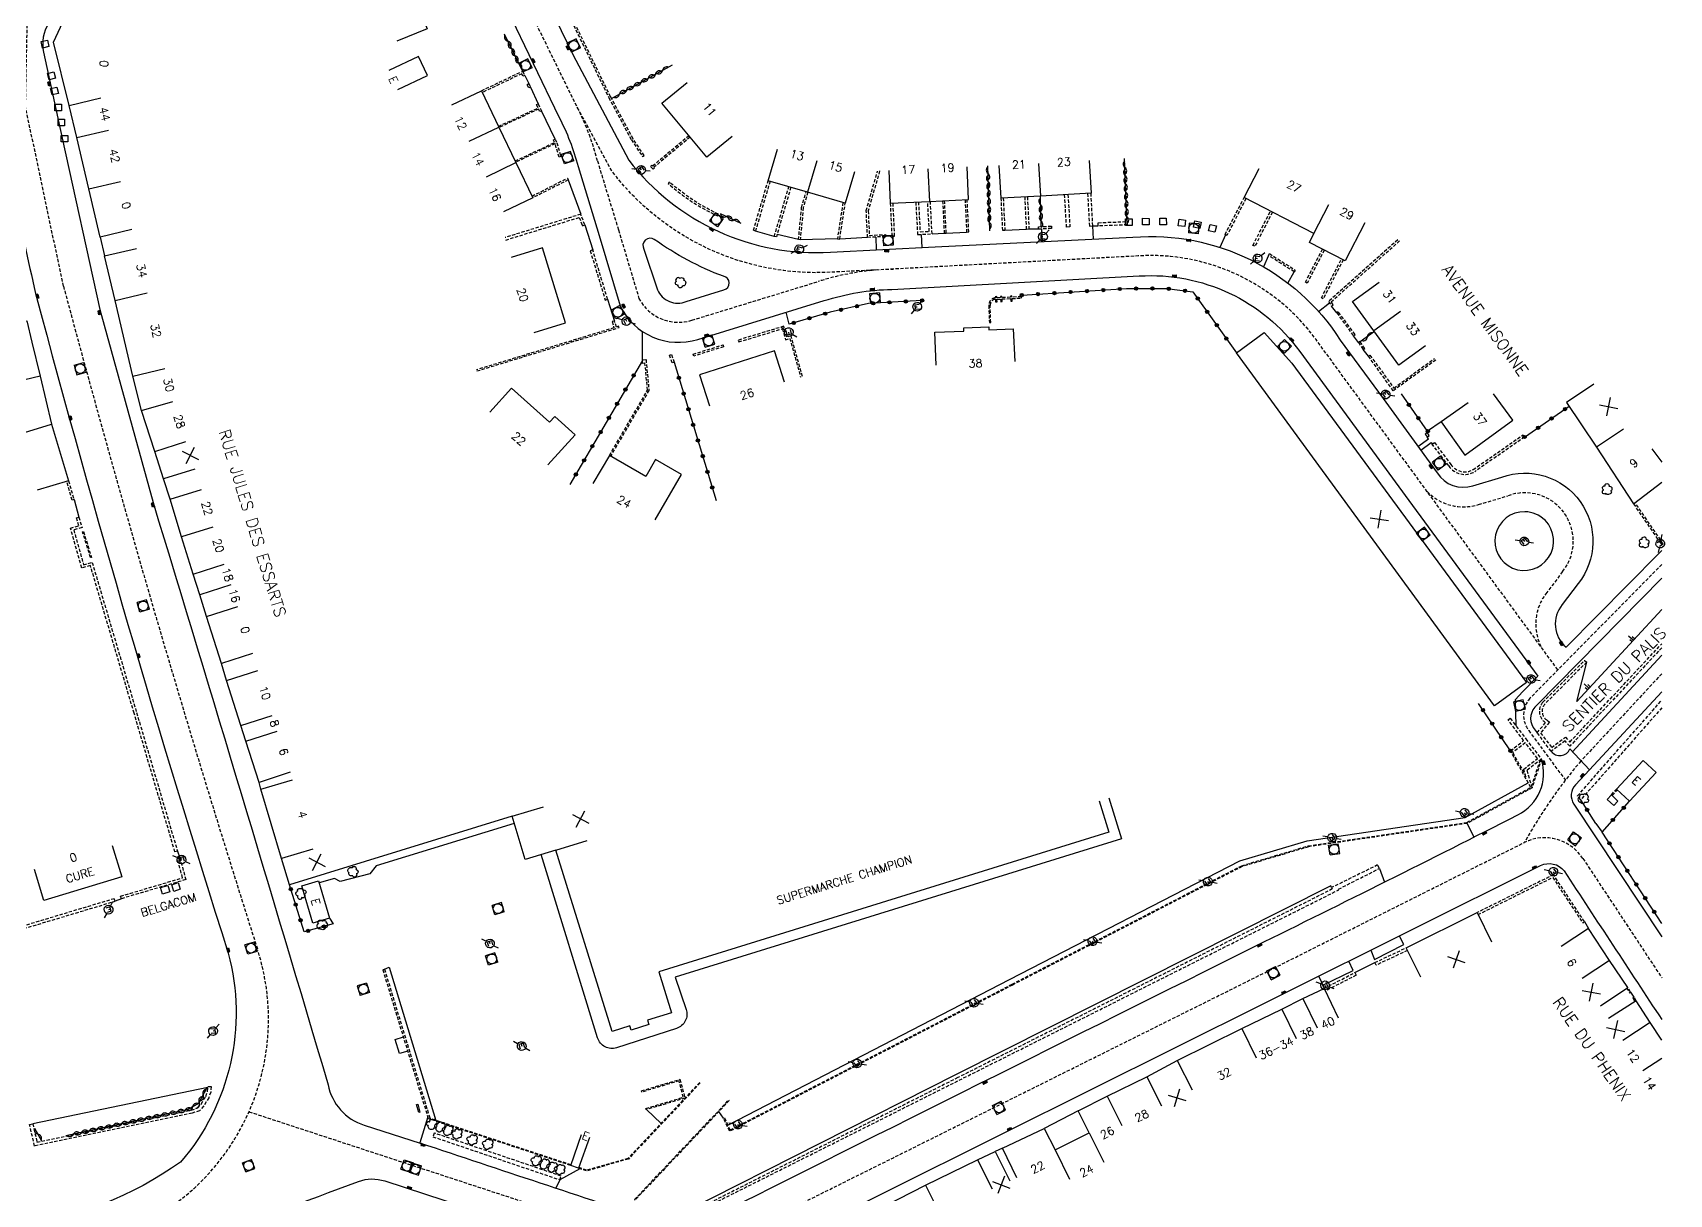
# Model space of a CAD drawing. Header units: millimetres. Extents: x 159999 to 161001, y 122000 to 123000.
# Drawn here: x 160751.1 to 161001.1, y 122539.8 to 122717.3 of the extents above; entities that cross this region are included whole.
import ezdxf
from ezdxf.enums import TextEntityAlignment as Align

# ---------------------------------------------------------------- set-up
doc = ezdxf.new("R2010")
doc.units = ezdxf.units.MM
doc.linetypes.add('DASHED', pattern=[0.75, 0.5, -0.25])
doc.layers.get('0').update_dxf_attribs({"linetype": 'CONTINUOUS'})
for name, color, linetype in [('W0001', 6, 'DASHED'), ('W0008', 7, 'CONTINUOUS'), ('W0100', 7, 'CONTINUOUS'), ('W0112', 1, 'DASHED'), ('W0211', 2, 'CONTINUOUS'), ('W0300', 7, 'CONTINUOUS'), ('W0310', 3, 'CONTINUOUS'), ('W0322', 7, 'CONTINUOUS'), ('W0334', 7, 'CONTINUOUS'), ('W0400', 7, 'CONTINUOUS'), ('W0420', 7, 'CONTINUOUS'), ('W0471', 7, 'CONTINUOUS'), ('W0984', 7, 'CONTINUOUS'), ('W0989', 7, 'CONTINUOUS'), ('W0991', 7, 'CONTINUOUS'), ('W1102', 7, 'CONTINUOUS')]:
    doc.layers.add(name, color=color, linetype=linetype)
doc.styles.get("Standard").update_dxf_attribs({"font": 'romans.shx', "width": 0.85})

# ---------------------------------------------------------------- blocks, each defined once
blk = doc.blocks.new('T400')
for p, q in [((-0.15, 0.3), (0.15, 0.3)), ((-0.15, -0.25), (-0.15, 0.3)), ((-0.15, 0.15), (0.15, 0.15)), ((-0.15, 0), (0.15, 0)), ((0.15, 0.3), (0.15, -0.25)), ((-0.15, -0.15), (0.15, -0.15)), ((-0.15, -0.25), (-0.15, -0.3)), ((-0.15, -0.3), (0.15, -0.3)), ((0.15, -0.3), (0.15, -0.25))]:
    blk.add_line(p, q)
blk = doc.blocks.new('t112o')
at = {"color": 0, "linetype": 'Continuous'}
for p, q in [((-0.5, 0.5), (0.5, 0.5)), ((-0.5, -0.5), (-0.5, 0.5)), ((0.5, 0.5), (0.5, -0.5)), ((0.5, -0.5), (-0.5, -0.5))]:
    blk.add_line(p, q, dxfattribs=at)
blk = doc.blocks.new('T420')
for p, q in [((0.75, 0.75), (-0.75, 0.75)), ((-0.75, 0.75), (-0.75, -0.75)), ((0.75, 0.75), (0.75, -0.75)), ((0.75, -0.75), (-0.75, -0.75))]:
    blk.add_line(p, q)
blk.add_ellipse((0, 0), major_axis=(-0.53, 0.53), ratio=1, start_param=3.926991, end_param=10.210176)
blk = doc.blocks.new('t322o')
at = {"color": 0, "linetype": 'Continuous'}
for radius in [0.25, 0.15]:
    blk.add_circle((0, 0), radius, dxfattribs=at)
blk = doc.blocks.new('t310o')
at = {"color": 0, "linetype": 'Continuous'}
for centre, start, end in [((-0.5, 0.38), 216.8699, 323.1304), ((0.5, -0.37), 36.8699, 143.1303)]:
    blk.add_arc(centre, 0.625, start, end, dxfattribs=at)
blk = doc.blocks.new('T471')
for p, q in [((-0.333334, 0.333334), (-0.333334, -0.333334)), ((-0.333334, 0.333334), (0.333334, 0.333334)), ((-0.333334, 0), (0, 0)), ((0.500001, 0.500001), (1.000002, 1.000002)), ((-0.500001, -0.500001), (-1.000002, -1.000002)), ((-0.333334, -0.333334), (0.333334, -0.333334))]:
    blk.add_line(p, q)
blk.add_ellipse((0, 0), major_axis=(0.471405, 0.471405), ratio=1, start_param=5.4977871438, end_param=11.780972451)
blk = doc.blocks.new('T300')
for p, q in [((-0.8, 0.51), (-0.86, 0.34)), ((-0.86, 0.34), (-0.86, 0.17)), ((-0.86, 0.17), (-0.74, 0.06)), ((-0.69, 0.63), (-0.8, 0.51)), ((-0.8, -0.06), (-0.74, 0.06)), ((-0.74, 0.06), (-0.69, 0.11)), ((-0.57, 0.69), (-0.69, 0.63)), ((-0.46, 0.69), (-0.57, 0.69)), ((-0.29, 0.63), (-0.46, 0.69)), ((-0.29, 0.63), (-0.17, 0.74)), ((-0.23, 0.57), (-0.29, 0.63)), ((-0.17, 0.74), (-0.06, 0.8)), ((-0.06, 0.8), (0.06, 0.8)), ((0.06, 0.8), (0.23, 0.74)), ((0.23, 0.74), (0.34, 0.63)), ((0.34, 0.63), (0.4, 0.51)), ((0.46, 0.46), (0.34, 0.46)), ((0.4, 0.51), (0.4, 0.46)), ((0.57, 0.4), (0.46, 0.46)), ((0.57, 0.4), (0.69, 0.29)), ((0.69, 0.29), (0.74, 0.17)), ((0.74, 0.06), (0.69, -0.17)), ((0.74, 0.17), (0.74, 0.06)), ((-0.8, -0.17), (-0.8, -0.06)), ((-0.8, -0.23), (-0.8, -0.17)), ((-0.74, -0.34), (-0.8, -0.23)), ((-0.69, -0.4), (-0.74, -0.34)), ((-0.51, -0.46), (-0.69, -0.4)), ((-0.4, -0.46), (-0.51, -0.46)), ((-0.4, -0.46), (-0.34, -0.46)), ((-0.34, -0.46), (-0.34, -0.4)), ((-0.34, -0.51), (-0.34, -0.46)), ((-0.29, -0.63), (-0.34, -0.51)), ((-0.17, -0.74), (-0.29, -0.63)), ((-0.06, -0.8), (-0.17, -0.74)), ((0.06, -0.8), (-0.06, -0.8)), ((0.17, -0.74), (0.06, -0.8)), ((0.23, -0.69), (0.17, -0.74)), ((0.29, -0.46), (0.23, -0.46)), ((0.29, -0.63), (0.23, -0.69)), ((0.46, -0.4), (0.29, -0.46)), ((0.34, -0.51), (0.29, -0.63)), ((0.34, -0.51), (0.34, -0.46)), ((0.57, -0.34), (0.46, -0.4)), ((0.63, -0.29), (0.57, -0.34)), ((0.69, -0.17), (0.63, -0.29))]:
    blk.add_line(p, q)
blk = doc.blocks.new('t991o')
at = {"color": 0, "linetype": 'Continuous'}
for p, q in [((-1, 1), (1, -1)), ((-1, -1), (1, 1))]:
    blk.add_line(p, q, dxfattribs=at)
blk = doc.blocks.new('t211o')
at = {"color": 0, "linetype": 'Continuous'}
for p, q in [((-0.29, 0.5), (-0.29, 0)), ((0, 1), (0, 0)), ((0.29, 0.5), (0.29, 0))]:
    blk.add_line(p, q, dxfattribs=at)

msp = doc.modelspace()

# ---------------------------------------------------------------- linework, layer by layer
at = {"layer": 'W0001', "flags": 128}
msp.add_lwpolyline([(160984.12, 122619.93), (160972.95, 122635.19), (160963.34, 122648.29), (160947.18, 122670.39, 0.256375), (160919.99, 122683.17), (160882.23, 122681.14), (160873.14, 122680.68, -0.250061), (160839.59, 122696.16), (160834.32, 122705.88), (160826.43, 122721.93), (160810.84, 122754.37)], format="xyb", dxfattribs=at)
at = {"layer": 'W0001'}
for points in [[(160749.97, 122528.46, 0.000278), (160764.24, 122533.71, 0.401337), (160785.49, 122577.18, -0.011959), (160755.83, 122678.55), (160750.03, 122705.97), (160750.6, 122733.6)], [(160834.32, 122705.88, -0.055433), (160837.39, 122697.7), (160840.61, 122687.15), (160843.74, 122676.68, 0.364063), (160851.83, 122673.36), (160871.13, 122679.27, -0.058114), (160880.12, 122681.03)], [(160964.14, 122647.2, 0.285584), (160972.01, 122645.2), (160976.48, 122646.52, -0.763064), (160984.84, 122634.95), (160982.44, 122631.75, 0.301878), (160981.63, 122623.33)], [(161000, 122636.05), (160979.85, 122615.6, 0.352034), (160979.66, 122610.66), (160985.26, 122603.09)], [(161000, 122619.35), (160987.63, 122606.01, 0.049315), (160979.02, 122593.58)], [(160837.96, 122523.19, 0.000185), (160939.99, 122574), (160979.02, 122593.58, -0.377436), (160987.94, 122591.13), (161000, 122572.88, 0.002664)], [(160784.17, 122552.43), (160827.16, 122538.32, -0.199951), (160835.01, 122531.58), (160847.62, 122495.67, -0.000812), (160879.52, 122403.7, -0.372147)]]:
    msp.add_lwpolyline(points, format="xyb", dxfattribs=at)
at = {"layer": 'W0008'}
for points in [[(160759.91, 122724.12), (160773.58, 122731.07), (160783.16, 122735.79, 0.006775), (160793.72, 122741.15), (160804.99, 122747.04, -0.355622), (160811.86, 122745.25), (160823.67, 122720.73), (160831.51, 122704.4, -0.056164), (160834.44, 122696.86), (160837.68, 122686.27), (160840.88, 122675.55, 0.372787), (160852.74, 122670.43), (160872.04, 122676.34, -0.071951), (160882.39, 122678.07), (160920.17, 122680.11, -0.256525), (160944.7, 122668.58), (160961.37, 122645.79), (160981.06, 122618.95), (160978.79, 122616.63)], [(160722.58, 122693.17, 0.005627), (160725.66, 122712.71), (160725.34, 122712.78, 0.041571), (160725.24, 122721.29), (160724.24, 122731.75), (160724.64, 122731.79), (160724.36, 122733.87, -0.710455), (160725.13, 122734.26, -0.000423), (160742.43, 122712.99, -0.146861), (160745.06, 122708.06, 0.007086), (160751.57, 122677.42, 0.011858), (160780.99, 122576.67, -0.248848), (160773.73, 122544.74, -0.115819), (160748.89, 122534.78)], [(160758.58, 122723.45, 0.156134), (160753.56, 122718.7, 0.195789), (160752.78, 122714.32), (160755.62, 122701.16), (160761.36, 122674.99), (160769.52, 122645.5, -0.001881), (160796.25, 122556.56, 0.273308), (160801.77, 122550.37), (160810.31, 122547.65, -0.000662), (160846.91, 122535.47, 0.038781), (160848.9, 122534.96, 0.192071), (160853.63, 122535.65, -0.000541), (160937.96, 122577.75, 0.002963), (160977.99, 122597.77, 0.370669), (160981.6, 122606.31)], [(160829.19, 122723.12), (160833.65, 122713.94), (160842.18, 122697.82, 0.248336), (160872.98, 122683.74), (160888.99, 122684.57), (160919.19, 122686.03, -0.27719), (160950.87, 122670.32), (160957.41, 122661.37), (160965.7, 122650.02, 0.343043), (160971.13, 122648.06), (160975.54, 122649.36, -0.756673), (160987.21, 122633.11), (160984.79, 122629.9, 0.411664), (160985.37, 122623.38), (160999.59, 122637.76), (161000, 122638.17)], [(160882.23, 122681.14), (160882.54, 122681.15, -0.256375)], [(161000, 122633.94), (160980.91, 122614.56, 0.361278)], [(160980.91, 122614.56, 0.361278), (160980.32, 122611.15), (160980.95, 122610.34)], [(160983.09, 122607.49, 0.565928), (160985.96, 122607.85, 0.565928)], [(160988.94, 122604.65), (160986.81, 122602.38, 0.347407), (160986.56, 122599.43), (161000, 122579.15, 0.002665)], [(160905.56, 122432.01), (160885.95, 122413.24, -0.546647), (160880.19, 122414.63), (160844.29, 122518, -0.376641), (160846.15, 122522.58), (160856.81, 122527.91, 0.000154), (160941.85, 122570.27), (160981.48, 122590.04, -0.356075), (160985.07, 122589.23, 0.00062), (161000, 122566.5, -0.356508)], [(160751.74, 122523.64, 0.000959), (160800.91, 122541.78, -0.169518), (160804.9, 122541.86), (160826.04, 122534.96, -0.236779), (160831, 122530.17), (160843.61, 122494.27, -0.000753), (160873.27, 122408.91, -0.369557), (160870.91, 122403.71, 0.000731), (160749.97, 122344.17, 0.000731)]]:
    msp.add_lwpolyline(points, format="xyb", dxfattribs=at)
at = {"layer": 'W0008', "flags": 128}
msp.add_lwpolyline([(160846.09, 122685.69, 0.794995), (160844.49, 122684.22), (160846.56, 122678.01, 0.415733), (160850.95, 122676.23), (160856.73, 122677.98, 0.822754), (160856.64, 122680.06, -0.064268), (160846.09, 122685.69)], format="xyb", dxfattribs=at)
at = {"layer": 'W0008'}
msp.add_lwpolyline([(160979.08, 122644.1, 5.169144), (160982.16, 122642.78, 0.193456)], format="xyb", close=True, dxfattribs=at)
for points in [[(161000, 122622.18), (160986.32, 122607.37)], [(160978.79, 122616.63), (160977.57, 122615.37), (160977.7, 122611.4)], [(160988.94, 122604.65), (161000, 122616.57)]]:
    msp.add_lwpolyline(points, dxfattribs=at)
at = {"layer": 'W0100'}
for points in [[(160766.28, 122687.21), (160761.42, 122686.06), (160759.68, 122693.4), (160757.85, 122701.25), (160756.68, 122706.13), (160754.31, 122715.82), (160756.42, 122720.41), (160760.28, 122722.25), (160764.26, 122724.29), (160767.97, 122726.18), (160771.35, 122727.9), (160774.38, 122729.47), (160790.98, 122737.73), (160798.49, 122741.38), (160799.77, 122738.22), (160802.69, 122739.4), (160811.37, 122717.85), (160806.74, 122715.98)], [(160806.89, 122708.62), (160811.42, 122710.75), (160810.05, 122713.65), (160805.53, 122711.52)], [(160857.96, 122701.44), (160854.12, 122698.25), (160847.26, 122706.49), (160851.11, 122709.68)], [(160815.17, 122706.26), (160819.69, 122708.41), (160822.33, 122702.85), (160824.95, 122697.46), (160827.54, 122692.05), (160823.03, 122689.89)], [(160876.66, 122696.01), (160875.25, 122691.22), (160869.49, 122692.92), (160863.47, 122694.67), (160864.88, 122699.47)], [(160881.89, 122696.21), (160882.12, 122691.22), (160888.12, 122691.5), (160894.1, 122691.8), (160893.86, 122696.79)], [(160912.5, 122697.75), (160912.8, 122692.76), (160905.08, 122692.29), (160899.08, 122692.01), (160898.78, 122697)], [(160954.61, 122688.22), (160951.62, 122682.41), (160946.16, 122685.22), (160946.86, 122686.59), (160936.19, 122692.09), (160938.48, 122696.53)], [(160775.87, 122650.62), (160771.11, 122649.1), (160769.77, 122653.28), (160767.73, 122659.55), (160766.44, 122664.8), (160763.72, 122676.37), (160762.12, 122683.17), (160766.99, 122684.32)], [(160827.73, 122671.5), (160832.51, 122672.97), (160828.99, 122684.42), (160824.21, 122682.95)], [(160963.88, 122669.44), (160959.84, 122666.49), (160956.02, 122671.74), (160952.76, 122676.23), (160956.8, 122679.17)], [(160741, 122666.76), (160740.24, 122671.71), (160750.22, 122673.26), (160751.01, 122670.02), (160752.26, 122664.78), (160747.39, 122663.62)], [(160889.16, 122666.51), (160888.94, 122671.51), (160893.38, 122671.7), (160893.36, 122672.21), (160897.17, 122672.36), (160897.19, 122671.86), (160900.93, 122672.02), (160901.14, 122667.03)], [(160865.98, 122663.89), (160864.47, 122668.66), (160853, 122665.03), (160854.51, 122660.26)], [(160829.84, 122651.25), (160834, 122655.85), (160830.89, 122658.66), (160830.08, 122657.77), (160824.29, 122662.99), (160820.94, 122659.28)], [(160970.41, 122660.71), (160966.31, 122657.84), (160969.88, 122652.73), (160977.22, 122658.08), (160974.28, 122662.12)], [(160989.61, 122663.57), (160985.44, 122660.8), (160990, 122653.95), (160995.67, 122645.28), (161000, 122648.6)], [(160749.22, 122656.01), (160754.01, 122657.45), (160756.6, 122648.83), (160751.81, 122647.39)], [(160846.23, 122642.86), (160850.26, 122649.78), (160846.28, 122652.09), (160844.77, 122649.5), (160839.24, 122652.71), (160836.72, 122648.39)], [(160784.72, 122622.43), (160779.95, 122620.92), (160777.69, 122628.1), (160776.65, 122631.39), (160775.63, 122634.55), (160773.84, 122640.26), (160772.11, 122646.03), (160776.9, 122647.47)], [(160790.48, 122604.29), (160785.73, 122602.75), (160783.69, 122609.02), (160782.93, 122611.44), (160780.74, 122618.3), (160785.5, 122619.82)], [(160914.03, 122599.93), (160915.52, 122595.15), (160846.77, 122573.82), (160848.71, 122567.56), (160845.06, 122566.4), (160845.25, 122565.76), (160842.55, 122564.9), (160842.36, 122565.53), (160839.65, 122564.67), (160831.05, 122592.4), (160826.35, 122590.97), (160824.35, 122597.57), (160790.37, 122587.08), (160789.14, 122591.13), (160786, 122601.71), (160790.8, 122603.13)], [(160763.28, 122593.1), (160764.75, 122588.32), (160752.85, 122584.68), (160751.38, 122589.46)], [(160963.17, 122572.99), (160960.94, 122577.47), (160971.78, 122582.85), (160974, 122578.37)], [(160990.64, 122568.62), (160994.79, 122571.41), (160992, 122575.55), (160988.8, 122580.42), (160984.62, 122577.66)], [(160901.45, 122542.35), (160899.3, 122546.87), (160905.66, 122549.89), (160907.3, 122546.6), (160912.51, 122549.19), (160910.83, 122552.55), (160915.28, 122554.82), (160921.31, 122557.77), (160925.97, 122560.24), (160935.82, 122565.13), (160941.95, 122568.12), (160945.18, 122569.72), (160948.42, 122571.28), (160950.58, 122566.76)], [(161000, 122563.38), (160998.21, 122566.07), (160996.08, 122569.39), (160991.87, 122566.69)], [(160836.2, 122548.5), (160834.52, 122543.79), (160833.31, 122544.22), (160834.98, 122548.94)], [(160881.23, 122538.01), (160887.52, 122541.21), (160895.47, 122545.1), (160898.17, 122546.33), (160900.42, 122541.86)]]:
    msp.add_lwpolyline(points, dxfattribs=at)
for points in [[(160935.03, 122668.38), (160939.23, 122671.48), (160943.5, 122666.81), (160979.31, 122618.02), (160974.45, 122614.44)], [(160995.06, 122599.86), (160993.06, 122601.72), (160997.13, 122606.11), (160999.13, 122604.25)], [(160993.29, 122599.89), (160992.68, 122599.22), (160991.67, 122600.15), (160992.29, 122600.86)], [(160772.08, 122586.01), (160770.94, 122585.67), (160770.63, 122586.67), (160771.77, 122587.01)], [(160772.37, 122587.11), (160773.36, 122587.43), (160773.68, 122586.42), (160772.69, 122586.09)], [(160794.81, 122587.72), (160796.49, 122582.02), (160793.9, 122581.25), (160792.22, 122586.96)]]:
    msp.add_lwpolyline(points, close=True, dxfattribs=at)
at = {"layer": 'W0112'}
for p, q in [((160992.29, 122600.86), (160993.06, 122601.72)), ((160992.43, 122600.72), (160993.2, 122601.58))]:
    msp.add_line(p, q, dxfattribs=at)
for points in [[(160833.11, 122719.72), (160839.13, 122707.37), (160842.59, 122700.91), (160844.29, 122698.35), (160844.54, 122698.52), (160842.84, 122701.06), (160839.4, 122707.5), (160833.38, 122719.85)], [(160826.91, 122708.84), (160826.64, 122709.38), (160826.9, 122709.51), (160827.18, 122708.97)], [(160904.76, 122687.62), (160906.74, 122687.73), (160906.76, 122687.37), (160904.78, 122687.26)], [(160918.34, 122687.92), (160913.9, 122687.75), (160913.88, 122688.25), (160918.32, 122688.42)], [(160836.29, 122683.96), (160838.59, 122676.44), (160838.96, 122676.56), (160836.67, 122684.08)], [(160940.05, 122683.52), (160943.99, 122681.01), (160943.83, 122680.76), (160939.89, 122683.26)], [(160950.34, 122674.46), (160952.88, 122670.99), (160953.13, 122671.17), (160950.58, 122674.64)], [(160852.01, 122668.16), (160856.59, 122669.59), (160856.68, 122669.3), (160852.1, 122667.87)], [(160953.65, 122669.93), (160954.38, 122668.88), (160954.63, 122669.05), (160953.89, 122670.1)], [(160848.82, 122666.84), (160848.42, 122667.99), (160848.72, 122668.09), (160849.12, 122666.94)], [(160963.84, 122655.92), (160964.15, 122655.49), (160964.47, 122655.73), (160964.16, 122656.16)], [(160758.18, 122643.27), (160758.66, 122641.67), (160757.4, 122641.32), (160758.9, 122635.99), (160760.21, 122636.35), (160767, 122613.41), (160773.24, 122592.24), (160772.86, 122592.13), (160766.62, 122613.3), (160759.94, 122635.86), (160758.63, 122635.49), (160756.9, 122641.59), (160758.16, 122641.95), (160757.8, 122643.16)], [(160759.97, 122637.08), (160758.74, 122641.01), (160758.88, 122641.06), (160760.11, 122637.12)], [(160979.22, 122609.38), (160981.6, 122606.31), (160979.39, 122604.6), (160980.17, 122601.91), (160970.24, 122596.47), (160946.04, 122592.91), (160935.87, 122589.89), (160900.8, 122571.78), (160857.6, 122549.45), (160856.66, 122551.44), (160856.79, 122551.5), (160857.67, 122549.64), (160900.73, 122571.91), (160935.82, 122590.02), (160946.01, 122593.05), (160970.2, 122596.61), (160979.98, 122601.97), (160976.87, 122607.58), (160978.89, 122609.13), (160976.5, 122612.29), (160976.84, 122612.54)], [(160764.55, 122585.36), (160774.02, 122588.17), (160773.22, 122591.13), (160773.61, 122591.24), (160774.51, 122587.89), (160764.67, 122584.97)], [(160950.64, 122586.33), (160950.6, 122586.43), (160956.85, 122589.59), (160956.58, 122590.13), (160949.56, 122586.68), (160949.66, 122586.46), (160892.45, 122557.64), (160850.98, 122536.69), (160851.11, 122536.4)], [(160811.6, 122551.37), (160804.63, 122574.16), (160804.86, 122574.22), (160811.85, 122551.28)], [(160778.37, 122556.27), (160778.32, 122555.43), (160778.02, 122554.56), (160777.25, 122553.31), (160776.63, 122552.58), (160775.48, 122552.19), (160751.41, 122547.18), (160750.65, 122550.47), (160751.14, 122550.59), (160751.78, 122547.76), (160775.35, 122552.67), (160776.34, 122553.01), (160776.85, 122553.6), (160777.57, 122554.78), (160777.82, 122555.52), (160777.88, 122556.3)], [(160844.12, 122555.63), (160850.01, 122557.39), (160850.76, 122554.51), (160844.87, 122552.75), (160844.81, 122552.94), (160850.52, 122554.65), (160849.87, 122557.14), (160844.18, 122555.44)], [(160843.06, 122539), (160857.45, 122554.21), (160857.53, 122554.14), (160843.14, 122538.93)], [(160831.87, 122542.6), (160812.48, 122549.17), (160812.25, 122548.61), (160831.63, 122542.04)]]:
    msp.add_lwpolyline(points, close=True, dxfattribs=at)
for points in [[(160819.69, 122708.41), (160825.96, 122711.4), (160826.29, 122710.76), (160826.02, 122710.62), (160825.83, 122711.01), (160819.82, 122708.14)], [(160822.28, 122702.97), (160828.32, 122705.78), (160828.08, 122706.29), (160828.35, 122706.42), (160828.85, 122705.35), (160828.58, 122705.22), (160828.4, 122705.6), (160822.36, 122702.79)], [(160851.56, 122701.32), (160846.03, 122696.72), (160846.13, 122696.61), (160845.91, 122696.41), (160845.51, 122696.84), (160845.73, 122697.04), (160845.82, 122696.94), (160851.36, 122701.56)], [(160824.84, 122697.68), (160830.85, 122700.51), (160830.67, 122700.9), (160830.94, 122701.03), (160831.2, 122700.46), (160831.82, 122698.34), (160831.54, 122698.26), (160830.93, 122700.33), (160824.93, 122697.5)], [(160827.41, 122692.31), (160832.82, 122695.06), (160832.92, 122694.79), (160827.54, 122692.05)], [(160863.76, 122694.59), (160861.54, 122686.98), (160861.23, 122687.09), (160863.47, 122694.67)], [(160880.51, 122696.15), (160878.76, 122690.07), (160878.94, 122686.31), (160881.39, 122686.43), (160881.41, 122686.13), (160878.66, 122685.99), (160878.46, 122690.1), (160880.19, 122696.13)], [(160866.94, 122693.66), (160864.73, 122686.08), (160864.42, 122686.16), (160866.63, 122693.75)], [(160869.52, 122692.91), (160868.84, 122690.54), (160868.38, 122685.63), (160868.38, 122685.63), (160868.12, 122685.66), (160868.59, 122690.59), (160869.28, 122692.98)], [(160874.91, 122691.32), (160874.05, 122685.77), (160874.41, 122685.75), (160875.25, 122691.22)], [(160886.03, 122691.4), (160886.3, 122686.44), (160888.52, 122686.54), (160888.26, 122691.51)], [(160886.44, 122691.42), (160886.69, 122686.87), (160888.09, 122686.93), (160887.85, 122691.49)], [(160890.13, 122691.6), (160890.37, 122686.64), (160890.68, 122686.65), (160890.43, 122691.62)], [(160893.56, 122691.77), (160893.8, 122686.82), (160894.13, 122686.83), (160893.88, 122691.78)], [(160899.39, 122692.02), (160899.63, 122687.08), (160899.31, 122687.07), (160899.08, 122692.01)], [(160903.08, 122692.2), (160903.32, 122687.24), (160902.96, 122687.22), (160902.72, 122692.18)], [(160909.28, 122692.54), (160909.57, 122687.6), (160909.06, 122687.55), (160908.76, 122692.51)], [(160912.27, 122692.72), (160912.56, 122687.73), (160913.07, 122687.76), (160912.8, 122692.76)], [(160936.47, 122691.94), (160933.56, 122686.29), (160933.27, 122686.44), (160936.19, 122692.09)], [(160823.39, 122685.6), (160834.62, 122689.06), (160835.1, 122687.78), (160835.46, 122687.92), (160834.85, 122689.54), (160823.28, 122685.98)], [(160882.12, 122691.22), (160882.38, 122686.19), (160882.8, 122686.21), (160882.56, 122691.24)], [(160940.51, 122689.86), (160937.82, 122684.64), (160937.53, 122684.79), (160940.21, 122690.01)], [(160948.42, 122684.06), (160945.83, 122679.03), (160945.55, 122679.15), (160948.14, 122684.2)], [(160959.65, 122685.63), (160949.08, 122676.2), (160949.56, 122675.51), (160949.81, 122675.69), (160949.48, 122676.15), (160959.94, 122685.48)], [(160951.32, 122682.57), (160948.25, 122676.61), (160947.99, 122676.76), (160951.05, 122682.71)], [(160819, 122665.6), (160840.7, 122672.23), (160840.64, 122672.42), (160840.29, 122672.31), (160840.01, 122673.23), (160839.63, 122673.14), (160839.92, 122672.19), (160818.94, 122665.78)], [(160868.72, 122664.76), (160866.98, 122670.96), (160866.33, 122670.75), (160865.87, 122672.43), (160858.92, 122670.32), (160859, 122670.04), (160865.66, 122672.06), (160866.12, 122670.37), (160866.78, 122670.58), (160868.43, 122664.67)], [(160839.24, 122652.71), (160845.06, 122662.67), (160844.66, 122666.8), (160844.3, 122666.76), (160844.28, 122667.31), (160844.82, 122667.33), (160845.27, 122662.62), (160839.42, 122652.61)], [(160965.46, 122667.27), (160958.98, 122662.57), (160955.17, 122667.85), (160955.41, 122668.03), (160959.05, 122662.99), (160965.29, 122667.51)], [(160756.6, 122648.83), (160757.44, 122645.94), (160757.15, 122645.86), (160756.31, 122648.74)], [(160995.67, 122645.28), (160999.73, 122639.37), (161000, 122639.56)], [(161000, 122639.93), (160999.81, 122639.79), (160995.91, 122645.47)], [(161000, 122614.15), (160987.6, 122600.07), (160987.12, 122600.69), (161000, 122615.31)], [(160979.24, 122603.61), (160978.91, 122604.75), (160981.01, 122606.39), (160979.14, 122608.79), (160977.22, 122607.31), (160979.24, 122603.61)], [(160981.6, 122606.31), (160980.17, 122601.91)], [(160981.39, 122606.15), (160980.1, 122602.17)], [(160971.92, 122582.55), (160983.33, 122588.22), (160987.91, 122581.29), (160988.18, 122581.47), (160983.45, 122588.64), (160971.78, 122582.85)], [(160739.41, 122578.59), (160745.46, 122579.12), (160763.7, 122584.59), (160763.59, 122584.98), (160745.38, 122579.51), (160739.37, 122578.99)], [(160961.14, 122577.07), (160956.36, 122574.83), (160956.17, 122575.23), (160960.94, 122577.47)], [(160948.42, 122571.28), (160953.1, 122573.68), (160953.3, 122573.29), (160948.61, 122570.88)], [(160994.62, 122571.3), (160995.06, 122570.61), (160995.22, 122570.72), (160994.79, 122571.41)], [(160996.08, 122569.39), (160995.74, 122569.91), (160995.57, 122569.81), (160995.91, 122569.28)], [(160853.1, 122556.83), (160842.12, 122545.2), (160835.72, 122543.38), (160834.52, 122543.79)], [(160853.02, 122556.9), (160842.06, 122545.29), (160835.72, 122543.49), (160834.56, 122543.89)], [(160833.34, 122544.32), (160811.81, 122551.4)], [(160833.31, 122544.22), (160811.85, 122551.28)]]:
    msp.add_lwpolyline(points, dxfattribs=at)
at = {"layer": 'W0112', "flags": 128}
msp.add_lwpolyline([(160855.89, 122689.56, -0.073974), (160848.39, 122694.48), (160848.19, 122694.26, 0.073974), (160855.76, 122689.29)], format="xyb", close=True, dxfattribs=at)
at = {"layer": 'W0112'}
for points in [[(160898.19, 122676.77), (160898.07, 122676.76, 0.352925), (160897.18, 122675.59), (160897.27, 122673), (160897.48, 122673), (160897.4, 122675.59, -0.346772), (160898.1, 122676.55), (160898.2, 122676.55), (160898.22, 122676.15), (160898.44, 122676.16), (160898.42, 122676.56), (160898.99, 122676.59), (160899.01, 122676.18), (160899.23, 122676.19), (160899.21, 122676.6), (160900.52, 122676.65), (160900.55, 122676.25), (160900.76, 122676.26), (160900.74, 122676.66), (160902.18, 122676.73), (160902.17, 122676.94), (160900.73, 122676.88), (160900.72, 122677.06), (160900.5, 122677.05), (160900.51, 122676.87), (160899.19, 122676.81), (160899.18, 122676.99), (160898.97, 122676.98), (160898.98, 122676.8), (160898.4, 122676.78), (160898.39, 122676.96), (160898.18, 122676.95)], [(160979.03, 122655.51), (160971.41, 122650.21, -0.397613), (160967.46, 122651.09), (160964.93, 122654.42), (160965.25, 122654.66), (160967.78, 122651.33, 0.397296), (160971.19, 122650.54), (160978.81, 122655.84)]]:
    msp.add_lwpolyline(points, format="xyb", close=True, dxfattribs=at)
msp.add_lwpolyline([(161000, 122623.32), (160985.95, 122608.29), (160985.21, 122609.08), (160983.09, 122607.49), (160980.95, 122610.34), (160982.23, 122611.88, -0.450442), (160981.8, 122614.98), (160988.19, 122621.39), (160988.52, 122621.13), (160982.11, 122614.7, 0.447751), (160982.46, 122612.23), (160982.82, 122611.94), (160981.48, 122610.31), (160983.17, 122608.08), (160985.26, 122609.65), (160985.95, 122608.91), (161000, 122623.93)], format="xyb", dxfattribs=at)
at = {"layer": 'W0211'}
for points in [[(161000, 122629.16), (160987, 122615.11)], [(160987, 122615.11), (160988.52, 122621.13)]]:
    msp.add_lwpolyline(points, dxfattribs=at)
at = {"layer": 'W0310'}
for points in [[(160823.14, 122717.11), (160825.96, 122711.4)], [(160839.54, 122707.24), (160848.89, 122712.35)], [(160897.33, 122687.03), (160897.03, 122696.95)], [(160918.34, 122687.92), (160917.93, 122698.07)], [(160905.19, 122687.64), (160905.07, 122692.29)], [(160859.36, 122688.15), (160856.22, 122689.6)], [(160956.11, 122671.61), (160953.93, 122670.04)], [(160777.75, 122556.08), (160776.46, 122553.7), (160774.89, 122552.78), (160756.18, 122548.74)], [(160752.52, 122547.92), (160751.47, 122549.88)]]:
    msp.add_lwpolyline(points, dxfattribs=at)
at = {"layer": 'W0322'}
for points in [[(160886.99, 122676.38), (160878.8, 122675.89), (160872.95, 122674.58), (160866.71, 122672.75)], [(160902.21, 122677.2), (160918.22, 122678.18), (160924.37, 122678.2), (160928.35, 122677.7), (160935.03, 122668.38)], [(160844.28, 122667.22), (160833.19, 122648.23)], [(160849.12, 122666.94), (160855.54, 122645.81)], [(160966.31, 122657.84), (160964.21, 122656.39), (160960.21, 122662.09)], [(160979.03, 122655.51), (160985.84, 122660.2)], [(160976.87, 122607.58), (160972.01, 122614.78)], [(160989.93, 122596.44), (160987.6, 122600.07)], [(161000, 122581.2), (160990.88, 122595.13), (160995.06, 122599.86)], [(160796.49, 122582.02), (160797.03, 122581.13), (160792.6, 122579.89), (160790.37, 122587.08)]]:
    msp.add_lwpolyline(points, dxfattribs=at)
at = {"layer": 'W0334'}
for p, q in [((160752.26, 122664.78), (160754.01, 122657.45)), ((160772.11, 122646.03), (160771.11, 122649.1)), ((160757.44, 122645.94), (160758.18, 122643.27)), ((160780.74, 122618.3), (160779.95, 122620.92)), ((160985.96, 122607.85), (160988.94, 122604.65)), ((160786, 122601.71), (160785.73, 122602.75)), ((160989.93, 122596.44), (160990.88, 122595.13)), ((160988.18, 122581.47), (160988.8, 122580.42)), ((160953.1, 122573.68), (160956.17, 122575.23)), ((160995.22, 122570.72), (160995.74, 122569.91)), ((160844.87, 122552.75), (160847.11, 122550.64)), ((160910.83, 122552.55), (160905.66, 122549.89)), ((160899.3, 122546.87), (160898.17, 122546.33))]:
    msp.add_line(p, q, dxfattribs=at)
at = {"layer": 'W0334', "flags": 128}
for points in [[(160826.29, 122710.76), (160826.9, 122709.51)], [(160827.18, 122708.97), (160828.35, 122706.42)], [(160830.94, 122701.03), (160828.85, 122705.35)], [(160832.92, 122694.79), (160834.85, 122689.54)], [(160835.46, 122687.92), (160836.67, 122684.08)], [(160838.96, 122676.56), (160840.01, 122673.23)], [(160962.74, 122654.08), (160964.33, 122655.24), (160964.15, 122655.49)], [(160963.16, 122653.51), (160964.75, 122654.67), (160964.93, 122654.42)], [(160999.73, 122639.37), (161000, 122639.1)]]:
    msp.add_lwpolyline(points, dxfattribs=at)
at = {"layer": 'W0334'}
for points in [[(160864.42, 122686.16), (160861.54, 122686.98)], [(160868.12, 122685.66), (160864.84, 122686.46)], [(160887.03, 122684.47), (160886.9, 122686.47)], [(160888.52, 122686.54), (160890.37, 122686.64)], [(160890.68, 122686.65), (160893.8, 122686.82)], [(160902.96, 122687.22), (160899.63, 122687.08)], [(160904.78, 122687.26), (160903.32, 122687.24)], [(160905.41, 122685.37), (160905.29, 122687.29)], [(160913.18, 122685.74), (160913.07, 122687.76), (160913.9, 122687.75)], [(160933.35, 122686.4), (160932.49, 122684.48)], [(160761.42, 122686.06), (160762.12, 122683.17)], [(160874.05, 122685.77), (160868.38, 122685.63)], [(160878.66, 122685.99), (160874.41, 122685.75)], [(160880.05, 122684.11), (160879.98, 122686.06)], [(160939.89, 122683.26), (160939.17, 122681.52)], [(160942.88, 122679.03), (160943.83, 122680.76)], [(160866.71, 122672.75), (160866.25, 122674.57)], [(160947.55, 122674.7), (160949.22, 122676)], [(160950.34, 122674.46), (160949.56, 122675.51)], [(160844.28, 122667.31), (160844.27, 122671.64)], [(160953.65, 122669.93), (160952.88, 122670.99)], [(160955.17, 122667.85), (160954.38, 122668.88)], [(160857.32, 122550.37), (160900.36, 122572.62), (160935.52, 122590.77), (160945.84, 122593.84), (160969.94, 122597.38), (160979.59, 122602.67)], [(160824.69, 122596.44), (160803.61, 122589.98), (160802.65, 122588.8), (160798.12, 122587.59), (160797.23, 122588.07), (160794.91, 122587.38)], [(160970.24, 122596.47), (160971.3, 122594.39)], [(160773.24, 122592.24), (160773.61, 122591.24)], [(160956.85, 122589.59), (160957.61, 122587.5)], [(160949.56, 122586.68), (160949.43, 122586.93), (160892.22, 122558.11), (160850.75, 122537.16), (160850.98, 122536.69)], [(160764.67, 122584.97), (160763.7, 122584.59)], [(160955.53, 122577.09), (160956.13, 122575.67), (160960.59, 122577.97), (160959.9, 122579.27)], [(160804.86, 122574.22), (160805.57, 122574.51), (160812.7, 122551.11)], [(160948.23, 122571.77), (160952.83, 122574.03), (160952.18, 122575.42)], [(160948.46, 122571.29), (160947.59, 122573.13)], [(160808.45, 122561.66), (160807.17, 122561.31), (160806.52, 122563.47), (160807.78, 122563.86)], [(160777.86, 122556.11), (160751.14, 122550.59)], [(160811.51, 122551.66), (160810.28, 122547.66)], [(160856.66, 122551.44), (160855.92, 122552.45)], [(160834.71, 122543.73), (160831.63, 122542.04), (160831.05, 122540.76)]]:
    msp.add_lwpolyline(points, dxfattribs=at)
msp.add_lwpolyline([(160915.52, 122600.39), (160917.46, 122594.13), (160849.29, 122572.98), (160850.94, 122568.06, -0.418993), (160849.48, 122565.15), (160840.32, 122562.2, -0.418993), (160837.43, 122563.71), (160828.79, 122591.71)], format="xyb", dxfattribs=at)
msp.add_lwpolyline([(160810.12, 122552.3), (160809.78, 122553.54), (160809.94, 122553.61), (160810.28, 122552.37)], close=True, dxfattribs=at)
at = {"layer": 'W1102'}
for p, q in [((160756.68, 122706.13), (160761.54, 122707.31)), ((160757.85, 122701.25), (160762.72, 122702.4)), ((160817.82, 122700.7), (160822.33, 122702.85)), ((160820.44, 122695.28), (160824.95, 122697.46)), ((160870.9, 122697.71), (160869.49, 122692.92)), ((160887.88, 122696.5), (160888.12, 122691.5)), ((160904.78, 122697.28), (160905.08, 122692.29)), ((160759.68, 122693.4), (160764.55, 122694.54)), ((160763.72, 122676.37), (160768.59, 122677.52)), ((160960.06, 122674.68), (160956.02, 122671.74)), ((160766.44, 122664.8), (160771.3, 122665.99)), ((160767.73, 122659.55), (160772.54, 122660.92)), ((160994.16, 122656.72), (160990, 122653.95)), ((160769.77, 122653.28), (160774.53, 122654.81)), ((160998.45, 122653.7), (161000, 122651.67)), ((160778.62, 122641.73), (160773.84, 122640.26)), ((160775.63, 122634.55), (160780.39, 122636.07)), ((160781.42, 122632.91), (160776.65, 122631.39)), ((160777.69, 122628.1), (160782.46, 122629.6)), ((160782.93, 122611.44), (160787.69, 122612.95)), ((160783.69, 122609.02), (160788.45, 122610.55)), ((160824.35, 122597.57), (160829.14, 122599.02)), ((160831.05, 122592.4), (160835.83, 122593.88)), ((160793.93, 122592.55), (160789.14, 122591.13)), ((160992, 122575.55), (160987.84, 122572.79)), ((160945.18, 122569.72), (160947.37, 122565.23)), ((160941.95, 122568.12), (160944.15, 122563.64)), ((160935.82, 122565.13), (160938.02, 122560.64)), ((160998.21, 122566.07), (160994.02, 122563.33)), ((160925.97, 122560.24), (160928.26, 122555.79)), ((161000, 122560.58), (160997.12, 122558.7)), ((160921.31, 122557.77), (160923.58, 122553.31)), ((160915.28, 122554.82), (160917.51, 122550.34)), ((160912.51, 122549.19), (160914.74, 122544.72)), ((160907.3, 122546.6), (160909.53, 122542.12)), ((160895.47, 122545.1), (160897.71, 122540.63)), ((160887.52, 122541.21), (160889.76, 122536.74))]:
    msp.add_line(p, q, dxfattribs=at)
at = {"layer": 'W1102', "flags": 128}
msp.add_lwpolyline([(160946.86, 122686.59), (160949.15, 122691.04)], dxfattribs=at)

# ---------------------------------------------------------------- block references
at = {"layer": 'W0112'}
for p, rotation in [((160753, 122715.54), 103.480775807106), ((160754, 122710.69), 103.480775807106), ((160754.46, 122708.37), 103.480775807106), ((160755.01, 122705.85), 90), ((160755.51, 122703.55), 90), ((160755.99, 122701.08), 90), ((160918.57, 122688.33), 359.460923408412), ((160921.17, 122688.42), 358.6458583958819), ((160923.8, 122688.43), 180.8352443317159), ((160926.69, 122688.22), 173.653803389105), ((160929.03, 122687.94), 168.0823483973727), ((160931.35, 122687.39), 165.5774838475345)]:
    msp.add_blockref('t112o', p, dxfattribs=dict(at, rotation=rotation))
at = {"layer": 'W0211', "rotation": 47.2297396027863}
for p in [(160995.66, 122624.47), (160988.87, 122617.13)]:
    msp.add_blockref('t211o', p, dxfattribs=at)
at = {"layer": 'W0300'}
for p, rotation in [((160850.14, 122679.08), 348.168441441504), ((160991.64, 122647.39), 303.216981752095), ((160997.29, 122639.27), 303.216981752095), ((160988.11, 122600.28), 49.2165108434954), ((160800.01, 122589.18), 151.756905954716), ((160792.11, 122585.84), 107.274858451043), ((160795.27, 122580.98), 209.291538069007), ((160812.08, 122550.45), 252.871549502334), ((160813.3, 122550.07), 247.190288898049), ((160814.49, 122549.53), 247.190288898049), ((160815.89, 122548.99), 247.190288898049), ((160818.23, 122548.08), 247.190288898049), ((160820.6, 122547.43), 247.190288898049), ((160828.02, 122544.89), 247.190288898049), ((160829.24, 122544.4), 247.190288898049), ((160830.44, 122543.92), 247.190288898049), ((160831.61, 122543.55), 247.190288898049)]:
    msp.add_blockref('T300', p, dxfattribs=dict(at, rotation=rotation))
at = {"layer": 'W0310'}
for p, rotation in [((160823.7, 122715.99), 296.235074918017), ((160824.25, 122714.87), 296.235074918017), ((160824.8, 122713.75), 296.235074918017), ((160825.35, 122712.63), 296.235074918017), ((160846.25, 122710.91), 28.6466163514317), ((160847.35, 122711.51), 28.6466163514317), ((160841.86, 122708.51), 28.6466163514317), ((160842.96, 122709.11), 28.6466163514317), ((160844.06, 122709.71), 28.6466163514317), ((160845.15, 122710.31), 28.6466163514317), ((160840.76, 122707.91), 28.6466163514317), ((160897.07, 122695.78), 91.73896066633854), ((160917.99, 122696.66), 92.3081325599754), ((160918.04, 122695.41), 92.3081325599754), ((160897.1, 122694.53), 91.73896066633854), ((160897.14, 122693.28), 91.73896066633854), ((160918.09, 122694.16), 92.3081325599754), ((160918.14, 122692.92), 92.3081325599754), ((160897.18, 122692.03), 91.73896066633854), ((160897.22, 122690.78), 91.73896066633854), ((160905.1, 122691), 91.3976641445838), ((160918.19, 122691.67), 92.3081325599754), ((160918.24, 122690.42), 92.3081325599754), ((160857.09, 122689.2), 155.26491927857), ((160858.23, 122688.67), 155.26491927857), ((160897.26, 122689.53), 91.73896066633854), ((160897.29, 122688.28), 91.73896066633854), ((160905.14, 122689.76), 91.3976641445838), ((160905.17, 122688.51), 91.3976641445838), ((160918.29, 122689.17), 92.3081325599754), ((160955.02, 122670.83), 215.689571761714), ((160775.56, 122553.17), 210.206121456845), ((160776.56, 122553.88), 241.64583556241), ((160777.16, 122554.98), 241.64583556241), ((160765.88, 122550.84), 192.1852159129), ((160767.1, 122551.1), 192.1852159129), ((160768.32, 122551.36), 192.1852159129), ((160769.54, 122551.63), 192.1852159129), ((160770.77, 122551.89), 192.1852159129), ((160771.99, 122552.15), 192.1852159129), ((160773.21, 122552.42), 192.1852159129), ((160774.43, 122552.68), 192.1852159129), ((160751.94, 122549), 118.296078205948), ((160757.33, 122548.99), 192.1852159129), ((160758.55, 122549.25), 192.1852159129), ((160759.77, 122549.52), 192.1852159129), ((160760.99, 122549.78), 192.1852159129), ((160762.21, 122550.04), 192.1852159129), ((160763.43, 122550.31), 192.1852159129), ((160764.66, 122550.57), 192.1852159129)]:
    msp.add_blockref('t310o', p, dxfattribs=dict(at, rotation=rotation))
at = {"layer": 'W0322'}
for p, rotation in [((160882, 122676.08), 183.431733440822), ((160884.49, 122676.23), 183.431733440822), ((160886.99, 122676.38), 183.431733440822), ((160902.21, 122677.2), 3.52695520862635), ((160904.7, 122677.35), 3.52695520862635), ((160907.2, 122677.5), 3.52695520862635), ((160909.69, 122677.66), 3.52695520862635), ((160912.19, 122677.81), 3.52695520862635), ((160914.68, 122677.96), 3.52695520862635), ((160917.18, 122678.12), 3.52695520862635), ((160919.68, 122678.19), 0.196536644232251), ((160922.18, 122678.2), 0.196536644232251), ((160924.68, 122678.16), 352.865430020196), ((160927.16, 122677.85), 352.865430020196), ((160929.11, 122676.65), 305.58571532543), ((160869.78, 122673.65), 196.334935795574), ((160872.18, 122674.35), 196.334935795574), ((160874.61, 122674.95), 192.605490806769), ((160877.05, 122675.49), 192.605490806769), ((160879.5, 122675.93), 183.431733440822), ((160930.56, 122674.62), 305.58571532543), ((160867.38, 122672.95), 196.334935795574), ((160932.02, 122672.59), 305.58571532543), ((160933.47, 122670.55), 305.58571532543), ((160842.93, 122664.91), 239.724886351815), ((160849.84, 122664.55), 286.904065656402), ((160841.67, 122662.75), 239.724886351815), ((160850.57, 122662.15), 286.904065656402), ((160840.41, 122660.59), 239.724886351815), ((160851.3, 122659.76), 286.904065656402), ((160961.37, 122660.44), 125.11077041206), ((160985.21, 122659.77), 34.61348320806211), ((160837.89, 122656.27), 239.724886351815), ((160839.15, 122658.43), 239.724886351815), ((160852.02, 122657.37), 286.904065656402), ((160962.8, 122658.39), 125.11077041206), ((160964.26, 122656.42), 214.634571743245), ((160981.09, 122656.93), 34.61348320806211), ((160983.15, 122658.35), 34.61348320806211), ((160836.62, 122654.11), 239.724886351815), ((160852.75, 122654.98), 286.904065656402), ((160979.03, 122655.51), 34.61348320806211), ((160835.36, 122651.95), 239.724886351815), ((160853.48, 122652.59), 286.904065656402), ((160834.1, 122649.79), 239.724886351815), ((160854.21, 122650.19), 286.904065656402), ((160854.93, 122647.8), 286.904065656402), ((160972.68, 122613.79), 124.013610957506), ((160974.08, 122611.72), 124.013610957506), ((160975.47, 122609.65), 124.013610957506), ((160976.87, 122607.58), 124.013610957506), ((160988.58, 122598.54), 122.778742711689), ((160994.19, 122598.87), 48.53872764652111), ((160992.53, 122597), 48.53872764652111), ((160991.99, 122593.43), 123.215842766549), ((160993.36, 122591.34), 123.215842766549), ((160994.73, 122589.25), 123.215842766549), ((160790.56, 122586.45), 107.274858451043), ((160996.1, 122587.16), 123.215842766549), ((160791.3, 122584.06), 107.274858451043), ((160997.47, 122585.07), 123.215842766549), ((160792.05, 122581.68), 107.274858451043), ((160998.84, 122582.97), 123.215842766549), ((160793.21, 122580.06), 195.541268159656), ((160795.62, 122580.73), 195.541268159656)]:
    msp.add_blockref('t322o', p, dxfattribs=dict(at, rotation=rotation))
at = {"layer": 'W0400'}
for p, rotation in [((160832.89, 122714.97), 25.64080058848298), ((160827.6, 122713), 25.64080058848298), ((160753.66, 122709.45), 192.122148446151), ((160854.86, 122687.23), 54.58749004422302), ((160881.6, 122683.94), 92.99724057188028), ((160927.74, 122685.56), 84.40039290542204), ((160925.56, 122680.1), 84.40039290542204), ((160751.85, 122676.99), 195.480101511631), ((160879.42, 122678.07), 94.7739646599613), ((160761.32, 122674.51), 195.480101511631), ((160841.39, 122675.53), 28.17708418742298), ((160854.08, 122671.03), 286.7911157723441), ((160943.45, 122670.36), 45.30877022985399), ((160952.12, 122668.25), 36.15386693443504), ((160756.89, 122658.43), 15.53275361941934), ((160964.75, 122651.04), 36.15386693443504), ((160769.48, 122645.12), 196.815894057949), ((160984.66, 122623.97), 30.77332389352792), ((160767.3, 122622.1), 16.45344926553602), ((160979.65, 122621.1), 36.26908529245098), ((160981.95, 122605.73), 193.0225768367661), ((160987.89, 122603.77), 137.2090516458959), ((160972.9, 122594.99), 297.370385856628), ((160980.52, 122589.73), 296.4350793717997), ((160781, 122577.14), 17.02548920961101), ((160938.54, 122577.86), 296.487857587528), ((160942.24, 122570.63), 296.435644475281), ((160896.58, 122556.9), 296.46168671334), ((160900.32, 122549.75), 296.486474219871), ((160810.74, 122547.34), 251.621859735774), ((160808.67, 122540.8), 251.973405989601)]:
    msp.add_blockref('T400', p, dxfattribs=dict(at, rotation=rotation))
at = {"layer": 'W0420'}
for p, rotation in [((160833.8, 122715.32), 295.640800588483), ((160826.42, 122712.28), 295.640800588483), ((160832.83, 122698.19), 288.331767053869), ((160855.57, 122688.69), 324.587490044223), ((160881.8, 122685.52), 2.99724057188034), ((160928.49, 122687.38), 354.400392905422), ((160879.78, 122676.71), 4.773964659961281), ((160840.51, 122674.57), 298.177084187423), ((160854.38, 122670.18), 196.791115772344), ((160942.35, 122669.36), 315.308770229854), ((160758.38, 122665.95), 105.763365100549), ((160966.01, 122651.51), 306.153866934435), ((160963.58, 122640.68), 306.171948619916), ((160768.02, 122629.7), 286.453449265536), ((160978.27, 122614.48), 282.74470854648), ((160986.68, 122594.12), 143.143552899664), ((160949.94, 122592.53), 188.366472254945), ((160822.23, 122583.45), 286.935286780701), ((160784.48, 122577.42), 287.025489209611), ((160821.25, 122575.77), 286.935286780701), ((160940.67, 122573.61), 206.487857587528), ((160801.65, 122571.15), 17.5346151736328), ((160898.75, 122553.03), 206.46168671334), ((160784.12, 122544.19), 200.207177630642), ((160808.33, 122544.12), 161.973405989601), ((160809.57, 122543.66), 161.973405989601)]:
    msp.add_blockref('T420', p, dxfattribs=dict(at, rotation=rotation))
at = {"layer": 'W0471'}
for p, rotation in [((160844.07, 122696.32), 308.405819312278), ((160905.46, 122686.13), 1.960917698872704), ((160868.23, 122684.2), 341.790781884388), ((160938.24, 122682.8), 354.400392905422), ((160886.26, 122675.42), 4.773964659961281), ((160841.83, 122673.21), 298.177084187423), ((160866.63, 122671.54), 104.0395363754439), ((160957.81, 122662.01), 306.153866934435), ((160979, 122639.56), 306.280002625191), ((160999.76, 122639.23), 212.1839865423006), ((160980.04, 122618.53), 306.280002625191), ((160969.87, 122598.11), 125.964613105023), ((160949.63, 122594.3), 125.964613105023), ((160773.84, 122590.95), 290.086634233658), ((160930.65, 122587.59), 125.964613105023), ((160983.43, 122589.1), 123.397917974542), ((160762.71, 122583.3), 197.037355938014), ((160820.97, 122578.13), 286.935286780701), ((160913.03, 122578.47), 125.964613105023), ((160948.55, 122571.74), 115.418537452038), ((160894.94, 122569.08), 125.964613105023), ((160778.69, 122564.75), 184.979262494514), ((160825.83, 122562.47), 286.935286780701), ((160877.09, 122559.81), 125.964613105023), ((160858.86, 122550.46), 125.964613105023)]:
    msp.add_blockref('T471', p, dxfattribs=dict(at, rotation=rotation))
at = {"layer": 'W0991'}
for p, rotation in [((160991.88, 122660.14), 33.61954694451259), ((160775.2, 122652.72), 17.70495578671569), ((160956.84, 122642.96), 306.2800026251264), ((160834.83, 122597.16), 16.84746256028372), ((160794.55, 122590.56), 17.16114017877774), ((160968.58, 122575.68), 296.3962038008583), ((160989.24, 122570.7), 33.89890573204745), ((160992.95, 122565.01), 32.67370435111211), ((160925.92, 122554.55), 297.9345538418127), ((160899.06, 122541.25), 294.3361062088893)]:
    msp.add_blockref('t991o', p, dxfattribs=dict(at, rotation=rotation))

# ---------------------------------------------------------------- texts
at = {"layer": 'W0984'}
for s, rotation, p in [('E', 295.1976, (160806.21, 122710.07)), ('E', 317.2012, (160996.09, 122602.98)), ('SUPERMARCHE CHAMPION', 17.2384, (160875.12, 122587.85)), ('CURE', 17.0374, (160758.34, 122588.59)), ('BELGACOM', 16.6301, (160771.87, 122584.04)), ('E', 286.4246, (160794.35, 122584.49)), ('E', 340.4515, (160835.59, 122548.72))]:
    msp.add_text(s, height=1.25, rotation=rotation, dxfattribs=at).set_placement(p, align=Align.MIDDLE)
at = {"layer": 'W0989'}
for s, rotation, p in [('AVENUE MISONNE', 306.1719, (160973.02, 122673.36)), ('RUE JULES DES ESSARTS', 286.9927, (160784.71, 122642.34)), ('SENTIER DU PALIS', 45.1637, (160992.72, 122618.46)), ('RUE DU PHENIX', 305.1484, (160989.31, 122562.02))]:
    msp.add_text(s, height=1.75, rotation=rotation, dxfattribs=at).set_placement(p, align=Align.MIDDLE)
at = {"layer": 'W0991'}
for s, rotation, p in [('0', 84.8024, (160762.02, 122712.54)), ('11', 309.7694, (160854.53, 122705.56)), ('44', 283.4808, (160762.13, 122704.86)), ('12', 295.4449, (160816.5, 122703.48)), ('42', 283.0903, (160763.63, 122698.47)), ('14', 295.8393, (160819.13, 122697.99)), ('13', 343.7409, (160867.89, 122698.59)), ('15', 343.5944, (160873.78, 122696.86)), ('17', 2.7102, (160884.88, 122696.35)), ('19', 2.8143, (160890.87, 122696.64)), ('21', 2.7479, (160901.78, 122697.14)), ('23', 3.4337, (160908.64, 122697.52)), ('27', 332.7565, (160943.81, 122693.78)), ('16', 295.6347, (160821.74, 122692.58)), ('0', 283.3124, (160765.42, 122690.88)), ('29', 332.7565, (160951.88, 122689.63)), ('34', 283.25, (160767.79, 122680.92)), ('20', 287.0955, (160825.97, 122677.23)), ('31', 306.0003, (160958.43, 122676.93)), ('32', 283.2192, (160769.94, 122671.75)), ('33', 306.0738, (160961.97, 122672.06)), ('38', 2.4572, (160895.15, 122666.77)), ('30', 283.8035, (160771.92, 122663.46)), ('26', 17.5828, (160860.25, 122662.08)), ('28', 288.0439, (160773.54, 122657.87)), ('37', 306.0538, (160972.22, 122658.23)), ('22', 317.931, (160825.39, 122655.26)), ('9', 38.6281, (160995.72, 122651.53)), ('24', 329.7868, (160841.48, 122645.62)), ('22', 286.6912, (160777.76, 122644.6)), ('20', 287.4373, (160779.5, 122638.9)), ('18', 287.9275, (160780.9, 122634.49)), ('16', 287.467, (160781.94, 122631.26)), ('0', 287.4742, (160783.59, 122626.01)), ('10', 287.6716, (160786.6, 122616.39)), ('8', 287.4963, (160788.07, 122611.75)), ('6', 287.9734, (160789.47, 122607.42)), ('4', 286.5132, (160792.36, 122597.84)), ('0', 17.0374, (160757.33, 122591.28)), ('6', 303.3772, (160986.23, 122575.22)), ('40', 25.5524, (160948.97, 122566)), ('38', 26.3745, (160945.76, 122564.43)), ('36-34', 26.0145, (160941.09, 122562.14)), ('12', 303.7893, (160995.57, 122561.01)), ('32', 26.4236, (160933.14, 122558.22)), ('14', 302.4697, (160998.11, 122556.79)), ('28', 26.0789, (160920.55, 122551.83)), ('26', 26.5103, (160915.28, 122549.23)), ('22', 26.5103, (160904.64, 122543.94)), ('24', 26.5103, (160912.13, 122543.42))]:
    msp.add_text(s, height=1.25, rotation=rotation, dxfattribs=at).set_placement(p, align=Align.MIDDLE)

doc.saveas('drawing.dxf')
